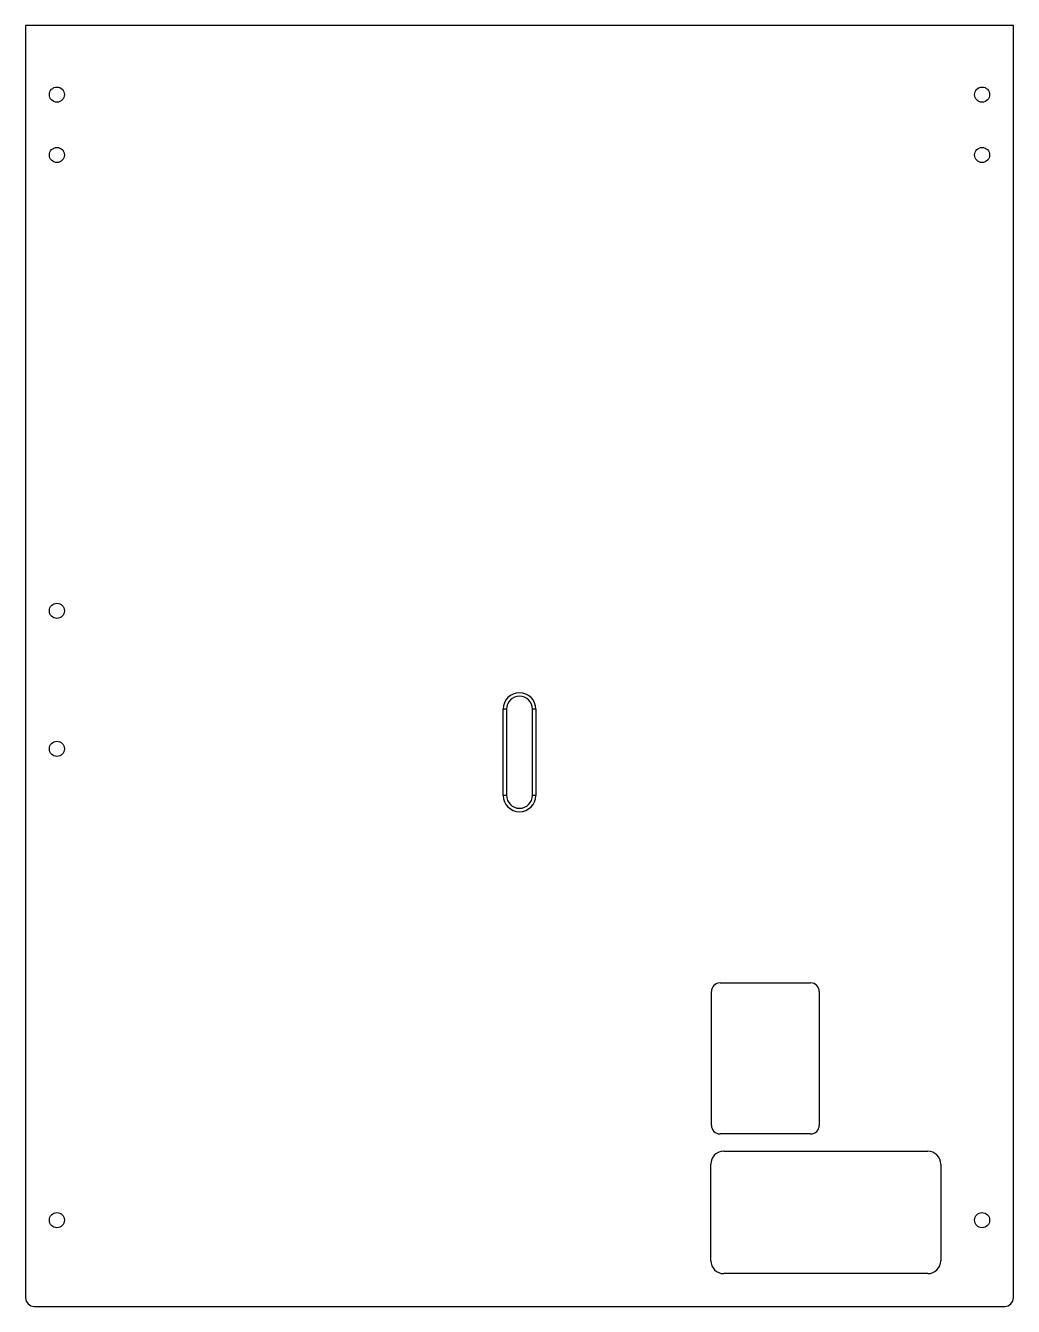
# Model space of a CAD drawing. Header units: millimetres. Extents: x -115 to 115, y -149 to 148.
import ezdxf

# ---------------------------------------------------------------- set-up
doc = ezdxf.new("R2010")
doc.units = ezdxf.units.MM

msp = doc.modelspace()

# ---------------------------------------------------------------- linework, layer by layer
at = {"color": 7, "linetype": 'Continuous', "lineweight": 25}
for p, q in [((-114.5, 148.5), (-114.5, -146.5)), ((114.5, 148.5), (-114.5, 148.5)), ((114.5, -146.5), (114.5, 148.5)), ((-3.8, -30), (-3.8, -10)), ((-3, -10), (-3.8, -10)), ((-3, -10), (-3, -30)), ((3.8, -10), (3, -10)), ((3, -30), (3, -10)), ((3.8, -10), (3.8, -30)), ((-3, -30), (-3.8, -30)), ((3.8, -30), (3, -30)), ((46.5, -73.5), (67.5, -73.5)), ((44.5, -106.5), (44.5, -75.5)), ((69.5, -75.5), (69.5, -106.5)), ((67.5, -108.5), (46.5, -108.5)), ((47.35, -112.5), (94.65, -112.5)), ((44.35, -137.9), (44.35, -115.5)), ((97.65, -115.5), (97.65, -137.9)), ((94.65, -140.9), (47.35, -140.9)), ((-112.5, -148.5), (112.5, -148.5))]:
    msp.add_line(p, q, dxfattribs=at)
for centre in [(-107.25, 132.5), (107.25, 132.5), (-107.25, 118.5), (107.25, 118.5), (-107.25, 12.8), (-107.25, -19.2), (-107.25, -128.5), (107.25, -128.5)]:
    msp.add_circle(centre, 1.75, dxfattribs=at)
for centre, radius, start, end in [((0, -10), 3.8, 0, 180), ((0, -10), 3, 0, 180), ((0, -30), 3.8, 180, 0), ((0, -30), 3, 180, 0), ((46.5, -75.5), 2, 90, 180), ((67.5, -75.5), 2, 0, 90), ((46.5, -106.5), 2, 180, 270), ((67.5, -106.5), 2, 270, 0), ((47.35, -115.5), 3, 90, 180), ((94.65, -115.5), 3, 0, 90), ((47.35, -137.9), 3, 180, 270), ((94.65, -137.9), 3, 270, 0), ((-112.5, -146.5), 2, 180, 270), ((112.5, -146.5), 2, 270, 0)]:
    msp.add_arc(centre, radius, start, end, dxfattribs=at)

doc.saveas('drawing.dxf')
